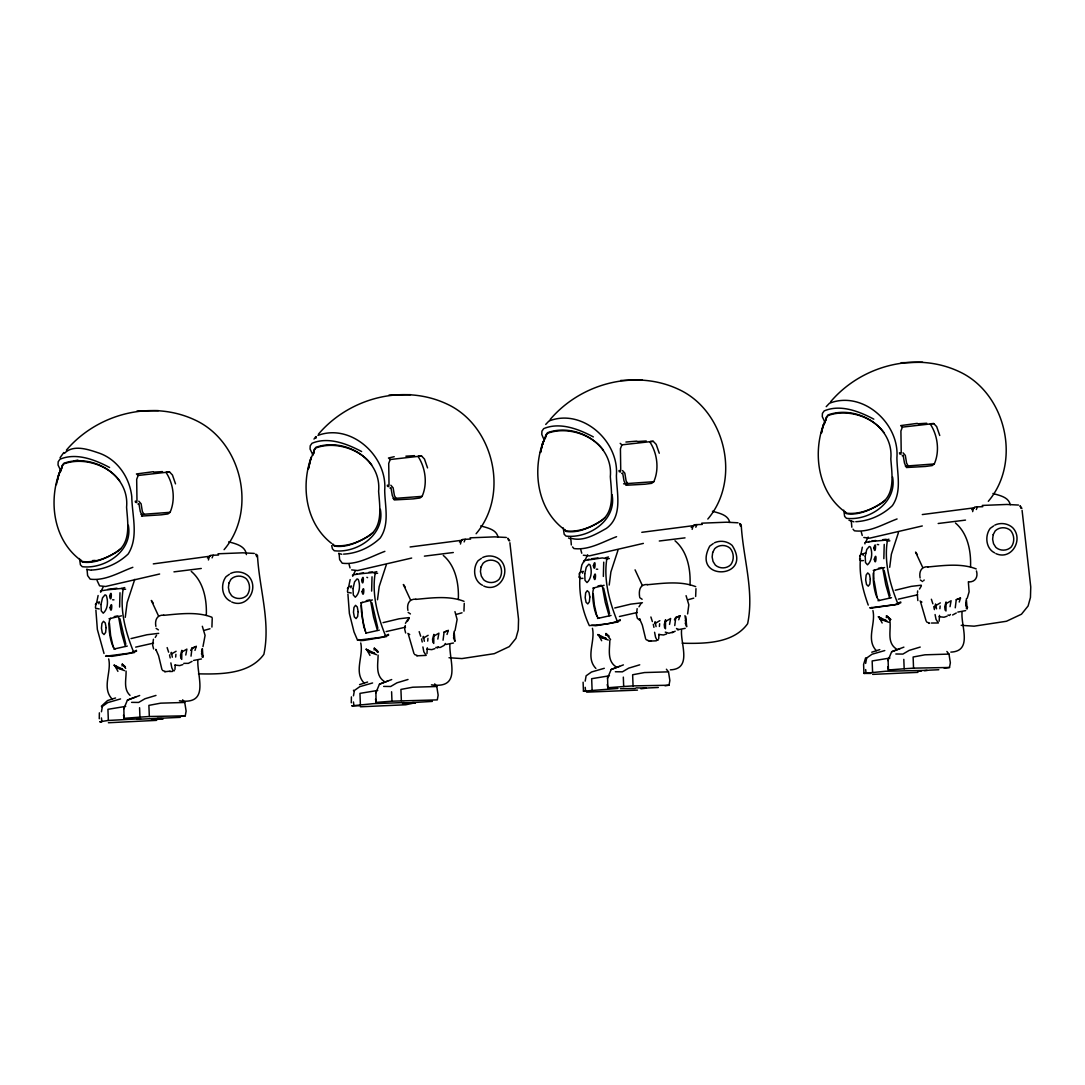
<?xml version="1.0" encoding="UTF-8"?>
<svg xmlns="http://www.w3.org/2000/svg" width="1085" height="1085" viewBox="0 0 1085 1085"><rect width="100%" height="100%" fill="white"/><g stroke="black" fill="none" stroke-linecap="round" stroke-linejoin="round"><path stroke-width="1.5" d="M123.487 715.123L124.097 718.351L139.938 717.131L139.572 707.718M375.518 699.174L376.129 702.402L391.97 701.181L391.604 691.769M607.234 684.513L607.844 687.741L623.685 686.52L623.319 677.108M887.72 666.773L888.33 669.987L904.171 668.767L903.805 659.355M155.874 626.33C154.748 620.647 156.62 614.666 163.849 615.141M407.906 610.38C406.78 604.698 408.665 598.717 415.88 599.191M464.258 603.355L463.946 611.14M695.973 588.68L695.648 596.479M920.094 577.966C918.981 572.297 920.853 566.302 928.082 566.777M976.459 570.941C978.209 576.84 975.456 582.143 968.756 581.926M175.268 664.942L174.929 669.553M427.314 647.813L426.961 653.604M659.015 634.332L658.676 638.943M939.515 615.398L939.162 621.203M99.264 718.745L99.359 712.831M351.296 702.795L351.404 696.882M583.106 682.221L583.445 691.159L585.439 691.376M110.575 618.301C106.805 621.583 110.426 647.094 115.254 648.871M362.607 602.351L361.061 602.812L361.441 611.723L363.746 626.52L366.228 633.233M594.309 587.69C590.552 590.972 594.16 616.483 599.001 618.26M874.808 569.951C871.038 573.219 874.659 598.744 879.487 600.52M123.799 707.298L124.097 718.351M375.844 691.348L376.129 702.402M607.546 676.687L607.844 687.741M888.032 658.934L888.466 670.069L891.639 670.001M191.028 656.167L192.018 648.07L196.263 646.416L194.988 650.39M443.06 640.218L444.063 632.121L448.295 630.466L447.02 634.454M674.761 625.557L675.765 617.46L679.997 615.805L678.735 619.779M955.261 607.803L956.251 599.72L960.483 598.052L959.221 602.039M206.299 615.426C206.977 599.896 203.682 581.899 191.258 571.388M458.331 599.476C459.009 583.947 455.714 565.963 443.29 555.439M690.033 584.815C690.711 569.286 687.429 551.288 675.006 540.778M970.519 567.062C971.211 551.546 967.915 533.549 955.492 523.038M119.987 592.749L119.608 607.044M372.019 576.8L371.64 591.094M603.735 562.139L603.355 576.433M884.221 544.399L883.841 558.68M153.419 639.255L152.673 645.222L153.609 648.925M637.153 608.644L636.42 614.612L637.356 618.314L639.607 620.132M917.476 593.061L917.652 590.905M313.89 453.516L314.148 450.411L315.898 447.929C334.709 440.998 359.989 448.62 371.707 464.936M175.675 657.062L175.906 654.336M427.707 641.113L427.938 638.387M659.409 626.452L659.653 623.726M939.895 608.699L940.139 605.972M139.938 717.131L149.323 716.507L148.889 705.372L160.716 703.161L184.748 702.456L186.118 711.109L185.264 715.842L181.276 716.385M401.355 700.557L400.921 689.423L412.748 687.212L436.78 686.507L438.15 695.159L437.296 699.893L391.97 701.181M623.685 686.52L633.057 685.896L632.636 674.761L644.449 672.551L668.496 671.846L669.865 680.498L669.011 685.232L665.024 685.774M904.171 668.767L913.543 668.143L913.122 657.008L924.949 654.811L948.982 654.092L950.351 662.745L949.497 667.478L944.181 668.211M98.898 603.803L99.02 602.528M350.93 587.853L351.052 586.578M582.631 573.192L582.767 571.917M863.117 555.439L863.253 554.177M122.09 665.973L122.279 664.156L125.399 666.787M374.122 650.023L374.311 648.206L377.431 650.837M605.823 635.362L606.013 633.545L609.133 636.176M886.323 617.609L886.513 615.792L889.619 618.423M61.628 468.951L61.967 465.804L63.784 463.309C91.927 453.015 129.752 474.43 126.579 507.224C127.732 523.133 131.638 543.965 114.684 553.269C105.014 558.721 93.703 563.861 82.352 562.016L80.548 560.402M313.66 453.001L313.999 449.855L315.816 447.359C343.959 437.065 381.784 458.48 378.611 491.274C379.764 507.183 383.67 528.029 366.716 537.319C357.046 542.771 345.735 547.911 334.397 546.067L332.593 544.453M545.362 438.34L545.714 435.193L547.518 432.698C575.674 422.404 613.5 443.819 610.326 476.613C611.479 492.522 615.385 513.354 598.418 522.658C588.762 528.11 577.437 533.25 566.099 531.406L564.295 529.792M825.861 420.587L826.2 417.454L828.018 414.945C856.16 404.651 893.986 426.079 890.812 458.874C891.965 474.769 895.871 495.614 878.918 504.905C869.248 510.357 857.923 515.511 846.585 513.653L844.781 512.039M180.883 658.527L180.517 655.137L181.819 650.335L181.724 659.422M432.915 642.578L432.549 639.187L433.851 634.386L433.756 643.473M579.973 576.338C578.753 593.075 582.197 610.516 589.345 625.638C599.53 624.323 611.113 624.865 620.227 619.684M664.63 627.917L664.251 624.526L665.566 619.725L665.471 628.812M860.459 558.599C858.954 574.413 862.9 590.294 868.244 605.091M945.116 610.163L944.737 606.773L946.052 601.972L945.957 611.058M125.263 617.324L127.148 602.541L134.757 579.349M377.499 599.734L379.18 586.592L386.274 564.892M609.214 585.073L610.896 571.931L617.989 550.231M889.7 567.319L891.382 554.177L898.475 532.491M212.09 557.866L213.175 555.235L218.573 555.032M464.122 541.917L465.207 539.286L470.619 539.082M695.824 527.256L696.923 524.625L702.321 524.421M976.324 509.502L977.409 506.871L982.807 506.681M934.619 608.441L935.568 604.006L936.558 608.848M405.275 625.462L404.705 629.273L405.641 632.975M917.286 594.322L917.842 600.561M208.415 559.982L209.337 556.537L210.639 555.371L213.175 555.235M460.447 544.046L461.369 540.588L462.671 539.421L465.207 539.286M692.162 529.371L693.084 525.927L694.386 524.76L696.923 524.625M972.648 511.632L973.571 508.173L974.872 507.007L977.409 506.871M101.434 711.774L102.397 706.403L107.768 702.605L120.557 698.916M353.466 695.824L354.429 690.453L359.8 686.656L372.589 682.967M585.181 681.149L586.131 675.792L591.515 671.995L604.291 668.306M865.667 663.41L866.63 658.053L872.001 654.241L884.777 650.552M185.793 655.042L186.864 649.115L181.629 652.153M437.825 639.092L438.896 633.165L433.661 636.203M669.526 624.431L670.611 618.504L665.363 621.542M950.026 606.678L951.097 600.751L945.849 603.789M100.729 592.261L100.525 591.135L101.529 590.715L107.808 589.779L121.615 588.45L123.093 589.413C119.703 610.692 125.724 632.501 133.645 652.139L136.588 651.122M352.761 576.311L352.557 575.186L353.561 574.765L359.84 573.829L373.647 572.5L375.125 573.477C371.735 594.743 377.77 616.551 385.677 636.19L388.62 635.173M580.489 571.686L581.845 564.919L584.273 560.525L602.392 557.921L606.841 558.802C603.436 580.082 609.472 601.89 617.392 621.529L620.335 620.511M864.948 543.897L864.759 542.771L865.762 542.351L872.042 541.415L885.835 540.099L887.327 541.062C883.922 562.328 889.958 584.137 897.878 603.775L900.821 602.772M96.741 602.297L98.111 595.529M348.773 586.348L350.143 579.58M860.975 553.933L862.344 547.179M56.393 484.629L59.146 473.236L62.171 466.604L58.631 475.271L60.801 468.964M540.506 452.459L542.88 442.626L545.918 435.994L542.378 444.66L544.534 438.354M821.372 433.146L823.366 424.872C812.882 454.032 818.063 491.03 843.655 510.899M57.573 479.746L59.146 473.236C48.649 502.396 53.83 539.381 79.422 559.25M311.178 457.287L308.425 468.679L311.178 457.287C300.681 486.446 305.861 523.431 331.454 543.3M540.52 452.391L542.88 442.626C532.382 471.785 537.577 508.77 563.169 528.639M821.399 433.01L823.366 424.872M687.605 613.934L688.826 604.793L686.073 595.665M202.393 648.681L202.949 657.347L201.444 653.685M966.315 598.92L967.169 608.983L965.677 605.335M95.412 604.698L95.67 603.897M347.444 588.748L347.702 587.948M579.146 574.087L579.404 573.287M859.632 556.334L859.89 555.547M190.689 650.403L192.018 648.07M444.063 632.121L448.295 630.466M674.422 619.793L675.765 617.46M956.251 599.72L960.483 598.052M825.034 420.6L822.864 426.907L826.404 418.24M315.844 438.272L316.291 437.079M174.359 670.788L173.098 670.503L171.81 667.79L170.86 662.894M175.512 483.856L172.434 474.986L169.504 471.934L138.175 475.461L136.683 479.326L136.981 501.175L135.272 501.175L135.517 502.328L136.886 502.572M427.544 467.906L424.466 459.036L421.536 455.985L390.207 459.511L388.715 463.39L389.027 485.226L387.304 485.226L387.548 486.378L388.918 486.623M659.26 453.245L656.181 444.375L653.251 441.324L621.908 444.85L620.43 448.715L620.728 470.564L619.006 470.564L619.264 471.717L620.62 471.961M939.746 435.492L936.667 426.622L933.737 423.57L902.394 427.11L900.916 430.976L901.215 452.811L899.492 452.811L899.75 453.964L901.12 454.208M123.744 708.939L127.433 700.11L139.667 695.499M375.776 692.989L379.465 684.16L391.699 679.549M607.478 678.328L611.167 669.499L623.4 664.888M887.964 660.575L891.667 651.746L903.886 647.135M311.259 457.87L314.202 450.655M141.498 516.08L161.217 514.832L167.917 513.951L170.074 512.31C175.689 499.642 173.478 483.693 166.032 472.395M390.003 488.155L390.939 487.68L392.309 495.56L394.275 499.927L413.249 498.883L419.949 498.001L422.106 496.36C427.721 483.693 425.51 467.743 418.064 456.446M621.719 473.494L622.654 473.019L624.011 480.899L625.977 485.266L644.951 484.222L651.665 483.34L653.807 481.699C659.422 469.032 657.212 453.082 649.779 441.785M902.205 455.741L903.14 455.266L904.497 463.146L906.463 467.513L925.437 466.469L932.151 465.587L934.293 463.946C939.922 451.292 937.698 435.329 930.265 424.045M202.976 646.606L205.079 635.403L202.325 626.276M455.022 630.656L457.111 619.454L454.954 611.614M967.21 598.255L969.108 591.827L968.349 581.75M211.914 627.089L212.226 618.328M101.325 590.769L103.278 586.754M353.357 574.819L355.31 570.805M585.059 560.158L587.663 554.801M865.559 542.405L868.163 537.048M155.25 637.424L156.538 635.281M407.282 621.474L409.221 618.274M638.984 606.813L640.923 603.613M919.483 589.06L921.409 585.859M405.451 623.319L407.852 619.413M923.701 580.678L924.149 579.973M445.42 643.473L444.09 645.426L440.388 647.406L435.817 647.419M60.055 457.721L63.812 452.526M62.103 466.36L63.866 463.878C82.677 456.948 107.957 464.57 119.675 480.886M545.85 435.75L547.613 433.268C566.411 426.337 591.705 433.959 603.423 450.275M826.336 418.01L828.099 415.528C846.897 408.584 872.191 416.206 883.909 432.522M64.517 453.259C73.617 443.887 89.282 449.8 99.928 453.394C117.912 460.094 129.739 477.929 131.773 496.645C132.031 515.524 138.934 536.844 128.193 553.974C118.482 563.291 105.082 569.449 91.56 570.059M313.999 439.086L315.844 436.577M545.714 424.425L548.983 420.994M826.2 406.672L829.469 403.24M224.08 549.675C257.715 510.167 241.643 441.364 194.893 419.963C151.303 399.483 97.162 413.927 66.402 450.112M476.112 533.725C509.747 494.217 493.675 425.428 446.925 404.013C403.335 383.534 349.194 397.978 318.447 434.163M707.813 519.064C741.462 479.556 725.377 410.754 678.627 389.352C635.05 368.873 580.895 383.317 550.149 419.502M988.313 501.311C1021.948 461.803 1005.876 393.014 959.126 371.599C915.537 351.12 861.381 365.564 830.635 401.748M107.849 655.937L111.931 656.357L134.472 652.546M591.583 625.326L595.665 625.747L618.219 621.936M202.068 656.94L203.397 655.571M966.301 608.577L967.63 607.207M437.174 647.921L438.218 646.891M950.419 614.49L949.375 615.507L948.019 615.005M207.466 558.07L209.337 556.537M459.498 542.12L461.369 540.588M691.213 527.459L693.084 525.927M971.699 509.706L973.571 508.173M120.937 548.603C110.25 556.985 96.05 563.088 82.284 561.528L80.819 559.955M372.969 532.654C362.281 541.035 348.095 547.138 334.329 545.579L332.851 544.005M604.684 517.993C593.997 526.374 579.797 532.477 566.031 530.918L564.553 529.344M885.17 500.253C874.483 508.621 860.283 514.724 846.517 513.178L845.052 511.591M192.059 661.375L188.356 663.355L183.785 663.369M956.292 613.011L952.589 614.992M229.464 574.25L226.019 576.705C220.391 584.083 221.598 597.021 230.495 601.239M481.496 558.3L478.051 560.755C472.423 568.133 473.63 581.072 482.527 585.29M713.198 543.639L709.753 546.094C690.643 581.885 753.912 579.105 732.117 545.375C727.316 541.089 720.101 540.086 714.35 542.826M993.697 525.899L990.239 528.341C984.624 535.732 985.817 548.657 994.728 552.875M648.016 640.299L646.24 639.811M136.479 650.295L130.987 652.98L105.611 656.249L106.656 655.557M388.511 634.345L383.019 637.044L357.575 640.272L354.008 631.904L349.384 613.486L347.919 594.105M900.713 601.931L895.22 604.63L869.777 607.858L872.069 607.573M230.617 573.436C236.367 570.696 243.569 571.7 248.37 575.986C259.668 587.446 247.583 609.078 231.702 601.999M482.649 557.487C488.399 554.747 495.601 555.751 500.402 560.036C511.7 571.497 499.615 593.129 483.747 586.049M994.836 525.086C1000.601 522.346 1007.802 523.336 1012.603 527.622C1023.901 539.082 1011.817 560.714 995.935 553.635M99.21 608.943L95.575 608.224M351.255 592.993L347.607 592.274M582.957 578.332L580.312 578.468L579.132 577.301M863.443 560.579L860.798 560.728L859.618 559.548M176.109 651.258L171.091 654.214L171.335 652.356L172.339 657.212M428.141 635.308L423.123 638.265L423.367 636.407L424.371 641.262M659.856 620.647L654.838 623.604L655.082 621.746L656.072 626.601M935.324 605.864L940.342 602.894M357.575 640.272L358.687 639.607L360.369 640.652L363.963 640.408L386.504 636.597M317.946 435.411C350.93 423.028 387.521 456.026 384.7 490.244C384.89 506.071 389.854 523.96 380.225 538.024C370.514 547.342 357.114 553.513 343.592 554.11M549.661 420.749C582.631 408.367 619.237 441.364 616.402 475.583C616.66 493.16 623.17 516.216 606.366 528.422C596.18 534.051 584.232 541.456 572.161 538.567M830.147 402.996C863.117 390.614 899.723 423.625 896.902 457.829C897.092 473.657 902.042 491.546 892.413 505.61C882.702 514.927 869.316 521.098 855.794 521.695M109.029 618.762L121.493 615.819M361.061 602.812L372.386 599.951M592.776 588.151L604.101 585.29M873.262 570.398L884.587 567.55M137.971 504.105L138.907 503.63L140.277 511.51L142.23 515.877M191.842 648.599L196.263 646.416M675.589 617.989L679.997 615.805M672.103 632.745L675.182 631.212M132.845 567.306C119.201 572.337 105.218 581.099 90.191 579.159L87.6 575.565L87.044 569.367M384.877 551.356C371.233 556.388 357.25 565.149 342.223 563.21L339.632 559.616L339.076 553.418M616.578 536.695C602.934 541.727 588.952 550.488 573.924 548.549L572.514 546.921M897.078 518.955C883.421 523.987 869.438 532.749 854.41 530.796L853.013 529.168M127.433 700.11L135.788 696.977M379.465 684.16L387.833 681.027M611.167 669.499L619.535 666.366M891.667 651.746L900.021 648.613M127.27 646.063L113.789 649.088M379.302 630.127L365.821 633.138M611.018 615.453L597.523 618.477M891.504 597.713L878.009 600.737M356.273 574.223L357.426 573.802M587.989 559.562L589.141 559.141M868.475 541.808L869.628 541.388M164.622 671.778L170.087 671.14M416.654 655.828L426.188 655.394L423.842 651.841L422.892 646.945M648.355 641.167L650.905 640.787M928.855 623.414L929.574 623.156L926.739 622.058M898.705 604.182L871.703 608.007M201.457 658.961L193.605 660.439M453.489 643.012L445.637 644.504M685.191 628.351L677.338 629.829M965.677 610.611L957.824 612.089M182.877 664.562L179.744 665.593L174.916 665.051M434.909 648.613L431.776 649.644L426.947 649.101M666.624 633.952L663.491 634.983L658.663 634.44M947.11 616.199L943.977 617.229L939.149 616.7M115.552 697.981L107.523 700.571L101.393 706.199L102.302 707.054M359.555 684.621L367.584 682.031M871.757 652.207L879.786 649.617M155.982 695.431L144.929 698.767L138.663 702.443L131.597 702.361M408.014 679.481L396.961 682.818L390.695 686.493L383.642 686.412M639.73 664.82L628.676 668.157L622.41 671.832L615.344 671.751M920.216 647.067L909.162 650.403L902.896 654.079L895.83 653.997M121.615 588.45L124.734 587.568M373.647 572.5L376.766 571.619M605.349 557.839L608.468 556.958M885.835 540.099L888.968 539.204M140.643 718.785L108.351 720.454L99.711 721.769L101.692 721.986M404.339 702.551L373.416 703.663L351.743 705.82L360.22 705.779M583.445 691.159L617.962 688.46M866.535 658.703L865.627 657.836L863.592 664.468L863.945 673.405L885.618 671.249L927.553 670.327L924.474 670.679M204.523 630.277L209.988 628.758M456.554 614.327L462.02 612.808M688.27 599.666L693.722 598.147M647.582 584.53C639.607 583.961 638.739 590.864 639.607 596.682M135.679 647.121L153.473 643.134M386.111 631.592L405.505 627.184M619.427 616.511L637.207 612.523M898.312 599.178L917.693 594.77M412.341 702.578L415.352 702.727L405.763 704.775L360.423 706.796M131.014 638.59L147.045 634.739L158.695 633.355M383.046 622.654L399.077 618.789L409.072 617.609M614.747 607.98L630.792 604.128L642.442 602.745M895.247 590.24L911.278 586.375L921.26 585.195M394.221 456.704L388.484 458.006L390.207 459.511M114.21 616.633L117.546 615.887M366.242 600.683L369.578 599.937M597.957 586.022L601.28 585.276M878.443 568.269L881.766 567.523M73.997 460.922L77.862 460.094M153.297 563.888L210.232 556.171M159.631 574.006L105.584 586.497L99.589 585.846L97.08 580.502M411.663 558.056L357.616 570.547L351.621 569.896M643.378 543.395L589.318 555.886L583.337 555.235M922.291 525.954L869.817 538.133L863.823 537.482M670.327 669.852C692.61 668.957 680.186 643.364 681.57 630.046M950.826 652.112C973.096 651.203 960.673 625.625 962.056 612.293M173.953 571.863L201.268 568.472M410.103 546.976L462.264 540.221M424.398 556.144L453.299 552.523M641.805 532.315L695.512 525.371M659.287 541.008L685.015 537.862M922.291 514.561L974.452 507.807M938.186 523.499L965.501 520.108M107.646 589.399L116.949 588.219M359.691 573.45L363.543 572.907M591.393 558.789L597.971 557.934M871.879 541.035L875.744 540.506M163.577 615.344C179.391 613.879 197.022 611.398 211.968 617.27M415.609 599.395C431.423 597.93 449.054 595.448 464 601.321M647.311 584.734C663.125 583.269 680.77 580.787 695.716 586.659M927.811 566.98C943.625 565.516 961.256 563.047 976.202 568.92M656.615 640.367L658.107 640.164L656.845 639.892L655.543 637.18L654.594 632.284M180.327 717.348L136.656 719.328M432.359 701.398L403.484 703.134L413.833 702.7M156.565 720.372L108.391 722.746M157.162 719.409L163.32 718.677L157.298 718.365M412.273 703.094L415.352 702.727M640.909 688.799L647.067 688.066L636.054 687.876M368.981 572.27L372.345 571.89M882.865 539.665L886.214 539.286M170.074 512.31L141.104 514.48M422.106 496.36L393.136 498.53M653.807 481.699L623.59 483.815M934.293 463.946L905.338 466.116M123.093 589.413L125.616 589.196M375.125 573.477L377.648 573.246M606.841 558.802L609.35 558.585M887.327 541.062L889.849 540.845M931.391 623.034L938.376 622.98L936.043 619.427L935.08 614.544M153.121 471.731L136.452 473.955L138.175 475.461M625.923 442.043L636.868 441.12M917.354 423.367L900.672 425.591L902.394 427.11M125.697 706.389L107.93 709.319L108.351 720.454M377.729 690.44L359.962 693.369L360.383 704.504M609.444 675.779L591.664 678.708L592.098 689.843M889.931 658.039L872.15 660.955L872.584 672.09M672.971 632.012L668.889 633.26L665.281 632.121M218.017 553.784L242.633 552.821L254.283 553.418M470.049 537.834L494.665 536.872L506.315 537.468M701.751 523.173L726.38 522.211L738.031 522.794M982.237 505.434L1006.866 504.457L1018.517 505.054M918.073 423.774L926.739 423.245M637.587 441.527L646.24 440.985M405.871 456.188L414.538 455.659M153.839 472.138L162.506 471.609M917.951 672.361L872.625 674.382M637.465 690.114L586.646 692.149M92.51 560.592L95.263 560.443M650.24 641.072L656.276 640.842M918.046 671.222L921.396 671.045M402.508 703.799L405.858 703.636M930.713 423.72L933.737 423.57M650.227 441.459L653.251 441.324M418.525 456.12L421.536 455.985M166.493 472.07L169.504 471.934M928.611 670.205L938.81 669.73M648.125 687.958L658.31 687.483M431.45 684.838C461.83 689.056 449.312 661.592 449.855 644.707M179.418 700.788C209.798 705.006 197.267 677.542 197.823 660.656M913.543 668.143L949.497 667.478M633.057 685.896L669.011 685.232M149.323 716.507L185.264 715.842M151.452 719.084L161.801 718.65M870.794 673.432L863.945 673.405M966.043 604.562L966.233 600.724M90.977 570.195L86.583 569.367M901.147 362.715L922.63 362.241M620.661 380.455L642.144 379.994M388.959 395.13L410.442 394.655M136.927 411.079L158.41 410.605M169.558 671.52L172.529 671.452M620.389 688.717L635.2 688.473M864.311 553.255L865.681 553.269M596.343 569.191L597.713 569.232M112.596 599.802L113.966 599.842M961.215 625.326L974.099 626.181L1006.473 621.257L1021.473 614.205L1028.105 605.972L1030.452 597.455L1030.75 586.971L1022.084 510.343M682.221 643.229C704.613 643.717 733.27 643.663 747.619 623.726C754.509 591.054 742.981 557.622 741.218 524.679L739.563 523.526L740.472 526.089M449.014 657.741L461.912 658.581L494.272 653.672L509.285 646.606L515.917 638.387L518.264 629.87L518.549 619.386L509.882 542.758M198.474 673.839C220.865 674.327 249.523 674.273 263.872 654.336C270.816 621.678 259.166 588.219 257.471 555.289L255.816 554.137L256.738 556.7M877.304 544.48L878.66 544.697M992.938 493.485C999.421 495.479 1008.575 496.916 1010.243 504.688M712.452 511.225C718.935 513.219 728.076 514.656 729.744 522.441M480.736 525.886C487.219 527.893 496.374 529.317 498.042 537.102M228.704 541.835C235.77 543.761 245.495 545.918 246.404 554.611M853.963 521.858L848.972 520.23M338.615 553.418L341.761 554.272M888.805 622.288L880.098 619.128L878.389 616.822L886.811 620.81L880.098 619.128L882.146 622.993M608.305 640.042L599.612 636.881L597.889 634.576L606.325 638.563L599.612 636.881L601.646 640.733M376.603 654.703L367.91 651.542L366.188 649.237L374.61 653.224L367.91 651.542L369.944 655.408M124.572 670.652L115.878 667.492L114.156 665.186L122.578 669.174L115.878 667.492L117.912 671.357M568.486 537.97L570.33 538.757M620.186 443.345L621.908 444.85M366.879 577.301L367.612 577.668M676.47 628.5L678.613 629.558M890.812 619.481L886.513 615.792M878.389 616.822L881.047 618.287M597.889 634.576L600.561 636.027M366.188 649.237L368.846 650.702M114.156 665.186L116.814 666.651M873.818 419.163C859.252 411.378 840.332 403.986 824.18 410.903L822.416 413.399L822.267 416.64L825.224 422.811M593.332 436.902C578.766 429.131 559.846 421.739 543.693 428.643L541.93 431.152L541.781 434.393L543.341 438.204M361.63 451.563C347.064 443.792 328.145 436.401 311.978 443.304L310.215 445.813L310.066 449.054L313.022 455.212M109.585 467.513C95.032 459.742 76.113 452.35 59.946 459.253L58.183 461.762L58.034 465.004L60.991 471.161M417.372 655.571L414.538 654.472M165.34 671.52L162.506 670.421M920.053 601.009L921.911 602.094M407.852 633.409L409.71 634.508M890.568 619.494L888.276 618.084L889.903 620.023M374.311 648.206L378.367 651.895M863.714 553.581L860.541 554.611L859.591 559.033M583.215 571.334L580.041 572.365L579.105 576.786M351.513 585.995L348.339 587.026L347.403 591.447M99.481 601.944L96.307 602.975L95.371 607.397M920.351 579.987L922.603 581.519M639.865 597.74L642.117 599.273M408.163 612.401L410.415 613.934M156.131 628.351L158.383 629.883M896.413 649.006C886.337 642.428 891.409 629.978 889.822 620.417M615.927 666.76C606.963 660.806 609.702 649.44 609.811 640.489M384.212 681.421C375.261 675.467 378 664.101 378.109 655.15M353.425 690.25L354.347 691.104M876.382 650.688C865.708 639.689 875.988 623.739 872.923 610.557M595.882 668.441C585.208 657.442 595.489 641.479 592.437 628.31M364.18 683.102C353.507 672.103 363.787 656.14 360.735 642.971M112.148 699.052C101.475 688.053 111.755 672.09 108.69 658.92M130.01 695.376C123.161 688.975 126.335 679.196 126.077 671.1M903.032 452.811L905.324 455.429L906.572 463.078L908.186 466.007M622.546 470.564L624.838 473.182L626.086 480.818L627.686 483.761M390.844 485.226L393.136 487.843L394.384 495.479L395.984 498.422M138.799 501.175L141.104 503.793L142.338 511.428L143.952 514.371M376.088 650.498L377.702 652.438M125.67 668.387L122.279 664.156M946.879 651.475L948.982 654.092M666.393 669.228L668.496 671.846M434.692 683.889L436.78 686.507M182.646 699.839L184.748 702.456M606.013 633.545L610.584 639.607M917.395 554.638L915.55 552.089L922.698 567.455M405.193 587.053L403.349 584.503L410.496 599.869M153.161 603.002L151.317 600.453L158.464 615.819M640.082 619.738L639.553 618.748L642.32 625.068L645.656 638.875M156.349 650.349L155.82 649.359L158.573 655.679L161.923 669.486M635.064 569.842L642.212 585.208M920.582 601.999L926.142 621.122M408.38 634.413L413.955 653.536M104.011 653.455L97.352 629.436L95.887 610.055M931.378 599.232L932.856 603.803M650.891 616.985L652.37 621.556M419.176 631.646L420.668 636.217M167.144 647.596L168.623 652.166M890.066 595.855L884.153 570.398M609.58 613.608L603.653 588.151M377.865 628.269L371.952 602.812M125.833 644.219L119.92 618.762M889.632 598.025L885.726 584.503L882.742 568.079M609.133 615.765L605.24 602.256L602.256 585.819M377.431 630.426L373.538 616.917L370.541 600.48M125.399 646.375L121.506 632.867L118.509 616.429M861.314 532.152L862.25 535.488M580.828 549.892L581.75 553.228M349.112 564.566L350.048 567.903M877.046 597.211L874.13 580.855M684.988 615.656L685.923 622.302L685.272 620.593M596.981 616.551L594.349 604.86L593.251 593.888M365.265 631.212L362.648 619.521L361.332 605.403M113.233 647.162L110.616 635.471L109.395 622.926M331.698 545.633L332.444 548.861L334.288 550.746C357.06 553.472 385.229 534.769 380.36 509.353M685.815 616.66L686.683 626.737L685.191 623.075M454.113 631.321L454.981 641.398L453.489 637.749M933.792 606.542L934.416 609.607M653.292 624.295L653.929 627.361M421.59 638.957L422.214 642.022M169.558 654.906L170.182 657.971M584.273 560.525L584.462 561.65M1021.907 508.39L1020.049 505.773L1020.971 508.35M509.719 540.805L507.848 538.187L508.77 540.75M454.032 633.138L454.222 636.963L453.557 635.254M202 649.088L202.19 652.912L201.525 651.203M851.834 527.202L851.277 521.003M571.334 544.955L570.71 537.183M865.667 669.567L866.033 672.822M585.181 687.32L585.547 690.562M353.466 701.981L353.832 705.223M101.434 717.931L101.8 721.172M873.534 572.989L873.94 579.281M965.759 602.84L965.826 603.965M843.75 510.181L844.645 516.446L846.49 518.332C869.261 521.058 897.431 502.355 892.562 476.939M563.251 527.934L564.159 534.2L566.004 536.085C588.762 538.811 616.931 520.108 612.062 494.692M79.517 558.544L80.412 564.81L82.257 566.695C105.028 569.422 133.197 550.719 128.328 525.303M109.639 596.289C111.321 605.349 112.392 586.415 109.639 596.289M110.073 607.614C111.755 616.687 112.826 597.74 110.073 607.614M361.671 580.339C363.367 589.399 364.424 570.466 361.671 580.339M362.105 591.664C363.8 600.737 364.858 581.791 362.105 591.664M593.386 565.678C595.068 574.738 596.14 555.805 593.386 565.678M593.82 577.003C595.502 586.076 596.574 567.13 593.82 577.003M873.873 547.925C875.554 556.985 876.626 538.052 873.873 547.925M874.307 559.25C875.988 568.323 877.06 549.39 874.307 559.25M106.099 627.591L105.625 632.406L104.038 634.549L102.302 632.88L101.447 628.242L101.922 623.414L103.495 621.285L105.245 622.953L106.099 627.591M358.131 611.642L357.657 616.47L356.07 618.599L354.334 616.931L353.479 612.293L353.954 607.464L355.541 605.335L357.277 607.003L358.131 611.642M589.833 596.981L589.372 601.795L587.772 603.925L586.049 602.27L585.181 597.632L585.669 592.803L587.243 590.674L588.992 592.342L589.833 596.981M870.319 579.227L869.858 584.055L868.258 586.185L866.535 584.517L865.667 579.878L866.155 575.05L867.729 572.921L869.478 574.589L870.319 579.227M100.986 604.494L101.271 610.909L103.251 613.188C107.917 609.119 108.378 600.887 106.194 595.367L105.028 594.851L102.532 597.821L100.986 604.494M353.018 588.558L353.303 594.96L355.283 597.238C359.949 593.169 360.41 584.937 358.226 579.417L357.06 578.902L354.564 581.872L353.018 588.558M584.734 573.884L585.005 580.299L586.999 582.577C591.664 578.508 592.125 570.276 589.942 564.756L588.775 564.241L586.266 567.211L584.734 573.884M865.22 556.144L865.491 562.545L867.485 564.824C872.15 560.755 872.611 552.523 870.428 547.003L869.261 546.501L866.766 549.458L865.22 556.144M228.949 583.052L228.406 587.568L229.301 592.057L231.607 595.719C235.933 599.544 242.918 599.422 247.027 595.326C250.594 590.484 250.282 583.432 246.39 578.875C242.063 575.05 235.079 575.172 230.969 579.268L228.949 583.052M480.98 567.102L480.438 571.619L481.333 576.108L483.639 579.77C487.979 583.594 494.95 583.472 499.059 579.376C502.626 574.535 502.314 567.482 498.422 562.925C494.095 559.101 487.111 559.223 483.015 563.318L480.98 567.102M712.696 552.441L712.14 556.958L713.035 561.447L715.354 565.109C719.68 568.933 726.652 568.811 730.761 564.715C734.342 559.874 734.016 552.821 730.137 548.264C725.797 544.439 718.826 544.561 714.717 548.657L712.696 552.441M993.182 534.688L992.626 539.218L993.521 543.693L995.84 547.369C1000.167 551.194 1007.151 551.072 1011.261 546.962C1014.828 542.12 1014.502 535.068 1010.623 530.511C1006.297 526.686 999.312 526.808 995.203 530.904L993.182 534.688"/></g></svg>
